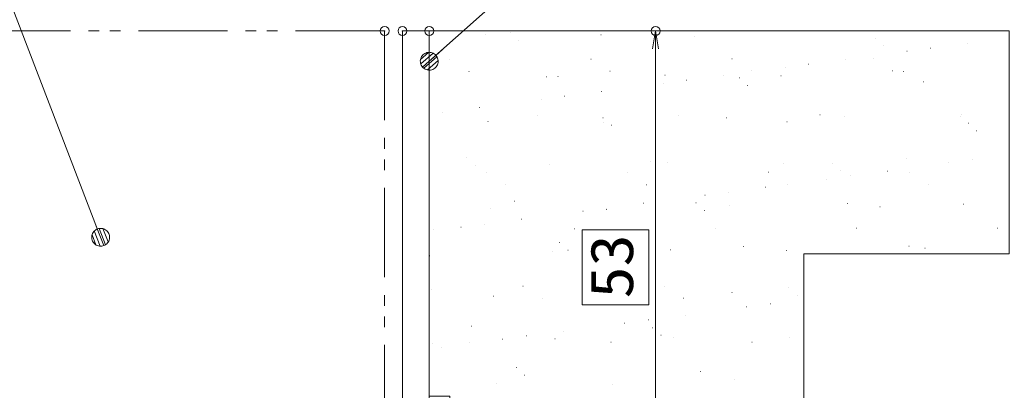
# Model space of a CAD drawing. Units: millimetres, scale not verified. Extents: x -1050 to 1050, y -742 to 742.
# Drawn here: x 618.2 to 895.5, y -289.2 to -185.3 of the extents above; entities that cross this region are included whole.
import ezdxf
from ezdxf.enums import TextEntityAlignment as Align

# ---------------------------------------------------------------- set-up
doc = ezdxf.new("R2010")
doc.units = ezdxf.units.MM
doc.header["$LTSCALE"] = 5
doc.header["$PDMODE"] = 32
doc.header["$PDSIZE"] = 2.5
doc.linetypes.add('DOUBLE_CHAIN1', pattern=[8.8, 5, -1, 0.6, -0.6, 0.6, -1])
for name, color, linetype, lineweight in [('0-1_寸法注釈', 2, 'Continuous', 9), ('0-2_0', 2, 'Continuous', 9), ('0-3_DEFPOINTS', 134, 'Continuous', 9), ('0-5_枠', 7, 'Continuous', 9), ('0-6_想像線', 134, 'DOUBLE_CHAIN1', 9), ('0-7_ハッチング', 4, 'Continuous', 9), ('0-8_蓋', 5, 'Continuous', 9)]:
    doc.layers.add(name, color=color, linetype=linetype, lineweight=lineweight)
doc.styles.add('ＭＳ ゴシック', font='')
doc.styles.get('ＭＳ ゴシック').set_extended_font_data('MS Gothic')

# ---------------------------------------------------------------- blocks, each defined once
blk = doc.blocks.new('_OPEN')
at = {"layer": '0-2_0'}
blk.add_line((0, 0), (-5, 0), dxfattribs=at)
blk.add_lwpolyline([(-5, 0.833), (0, 0), (-5, -0.833)], dxfattribs=at)
blk = doc.blocks.new('_Dot')
at = {"layer": '0-2_0'}
for p, q in [((-2.5, 0), (-5, 0)), ((2.445, 0.5), (-2.445, 0.5)), ((1.997, 1.5), (-1.997, 1.5)), ((2.289, -0.995), (-2.289, -0.995)), ((1.499, -1.995), (-1.499, -1.995))]:
    blk.add_line(p, q, dxfattribs=at)
for points in [[(2.5, 0), (2.48, 0.313), (2.421, 0.622), (2.324, 0.92), (2.191, 1.204), (2.023, 1.469), (1.822, 1.711), (1.594, 1.926), (1.34, 2.111), (1.064, 2.262), (0.773, 2.378), (0.468, 2.456), (0.157, 2.495), (-0.157, 2.495), (-0.468, 2.456), (-0.773, 2.378), (-1.064, 2.262), (-1.34, 2.111), (-1.594, 1.926), (-1.822, 1.711), (-2.023, 1.469), (-2.191, 1.204), (-2.324, 0.92), (-2.421, 0.622), (-2.48, 0.313), (-2.5, 0), (0, 0)], [(-2.5, 0), (-2.48, -0.313), (-2.421, -0.622), (-2.324, -0.92), (-2.191, -1.204), (-2.023, -1.469), (-1.822, -1.711), (-1.594, -1.926), (-1.34, -2.111), (-1.064, -2.262), (-0.773, -2.378), (-0.468, -2.456), (-0.157, -2.495), (0.157, -2.495), (0.468, -2.456), (0.773, -2.378), (1.064, -2.262), (1.34, -2.111), (1.594, -1.926), (1.822, -1.711), (2.023, -1.469), (2.191, -1.204), (2.324, -0.92), (2.421, -0.622), (2.48, -0.313), (2.5, 0), (0, 0)]]:
    blk.add_lwpolyline(points, close=True, dxfattribs=at)

msp = doc.modelspace()

# ---------------------------------------------------------------- linework, layer by layer
at = {"layer": '0-1_寸法注釈'}
msp.add_line((796.393, -315.971), (796.393, -193.471), dxfattribs=at)
for points in [[(893.376, -128.5), (810.026, -128.5), (733.702, -196.299)], [(530.622, -157.293), (606.589, -157.293), (640.479, -245.359)]]:
    msp.add_lwpolyline(points, dxfattribs=at)
at = {"layer": '0-3_DEFPOINTS'}
for p in [(720.45, -188.471), (725.45, -188.471), (732.95, -188.471), (796.393, -188.471)]:
    msp.add_point(p, dxfattribs=at)
at = {"layer": '0-5_枠'}
for p, q in [((725.45, -188.471), (725.45, -313.471)), ((732.95, -188.471), (725.45, -188.471)), ((732.95, -313.471), (732.95, -188.471))]:
    msp.add_line(p, q, dxfattribs=at)
at = {"layer": '0-6_想像線'}
for p, q in [((895.45, -188.471), (732.95, -188.471)), ((837.95, -250.971), (837.95, -420.971)), ((895.45, -250.971), (837.95, -250.971))]:
    msp.add_line(p, q, dxfattribs=at)
at = {"layer": '0-7_ハッチング'}
for p, q in [((782.505, -188.471), (782.555, -188.471)), ((847.887, -188.471), (847.937, -188.471)), ((880.578, -188.471), (880.628, -188.471)), ((880.578, -188.471), (880.628, -188.471)), ((748.586, -189.414), (748.636, -189.414)), ((755.61, -188.922), (755.66, -188.922)), ((757.951, -191.067), (758.001, -191.067)), ((781.074, -189.57), (781.124, -189.57)), ((807.177, -190.045), (807.227, -190.045)), ((857.996, -190.482), (858.046, -190.482)), ((895.45, -190.371), (895.5, -190.371)), ((860.337, -192.627), (860.387, -192.627)), ((873.463, -193.266), (873.513, -193.266)), ((883.788, -191.907), (883.838, -191.907)), ((738.706, -196.429), (738.756, -196.429)), ((778.256, -196.357), (778.306, -196.357)), ((817.806, -196.285), (817.856, -196.285)), ((849.602, -196.407), (849.652, -196.407)), ((857.355, -196.213), (857.405, -196.213)), ((866.852, -194.136), (866.902, -194.136)), ((832.667, -198.637), (832.717, -198.637)), ((839.277, -197.767), (839.327, -197.767)), ((862.711, -199.625), (862.761, -199.625)), ((744.062, -199.841), (744.112, -199.841)), ((765.759, -201.321), (765.809, -201.321)), ((769, -201.192), (769.05, -201.192)), ((783.612, -199.769), (783.662, -199.769)), ((799.003, -200.897), (799.053, -200.897)), ((805.092, -202.267), (805.142, -202.267)), ((815.417, -200.908), (815.467, -200.908)), ((819.818, -201.628), (819.868, -201.628)), ((823.161, -199.697), (823.211, -199.697)), ((831.49, -201.053), (831.54, -201.053)), ((865.792, -199.817), (865.842, -199.817)), ((895.45, -202.144), (895.5, -202.144)), ((798.481, -203.138), (798.531, -203.138)), ((822.159, -203.773), (822.209, -203.773)), ((871.386, -202.751), (871.436, -202.751)), ((764.296, -207.638), (764.346, -207.638)), ((770.906, -206.768), (770.956, -206.768)), ((781.231, -205.409), (781.281, -205.409)), ((747.046, -209.909), (747.096, -209.909)), ((736.721, -211.268), (736.771, -211.268)), ((763.342, -212.123), (763.392, -212.123)), ((781.64, -212.775), (781.69, -212.775)), ((802.892, -212.051), (802.942, -212.051)), ((816.175, -212.805), (816.225, -212.805)), ((842.441, -211.98), (842.491, -211.98)), ((849.419, -212.381), (849.469, -212.381)), ((881.907, -212.536), (881.957, -212.536)), ((881.991, -211.908), (882.041, -211.908)), ((749.386, -213.885), (749.436, -213.885)), ((781.874, -214.04), (781.924, -214.04)), ((783.981, -214.92), (784.031, -214.92)), ((833.208, -213.898), (833.258, -213.898)), ((884.026, -214.334), (884.076, -214.334)), ((886.367, -216.479), (886.417, -216.479)), ((743.462, -223.921), (743.512, -223.921)), ((866.592, -224.288), (866.642, -224.288)), ((885.172, -224.607), (885.222, -224.607)), ((895.45, -223.254), (895.5, -223.254)), ((895.45, -223.254), (895.5, -223.254)), ((745.803, -226.066), (745.853, -226.066)), ((766.559, -225.792), (766.609, -225.792)), ((795.03, -225.044), (795.08, -225.044)), ((799.803, -225.368), (799.853, -225.368)), ((832.29, -225.524), (832.34, -225.524)), ((845.848, -225.481), (845.898, -225.481)), ((878.562, -225.477), (878.612, -225.477)), ((895.45, -224.802), (895.5, -224.802)), ((895.45, -227.229), (895.5, -227.229)), ((748.963, -228.231), (749.013, -228.231)), ((788.513, -228.159), (788.563, -228.159)), ((828.063, -228.087), (828.113, -228.087)), ((844.376, -229.978), (844.426, -229.978)), ((848.189, -227.626), (848.239, -227.626)), ((850.987, -229.107), (851.037, -229.107)), ((861.312, -227.748), (861.362, -227.748)), ((867.612, -228.015), (867.662, -228.015)), ((754.319, -231.643), (754.369, -231.643)), ((793.868, -231.571), (793.918, -231.571)), ((827.126, -232.249), (827.176, -232.249)), ((833.418, -231.499), (833.468, -231.499)), ((872.968, -231.427), (873.018, -231.427)), ((810.191, -234.478), (810.241, -234.478)), ((816.801, -233.608), (816.851, -233.608)), ((750.186, -238.355), (750.236, -238.355)), ((756.852, -236.191), (756.902, -236.191)), ((782.616, -238.109), (782.666, -238.109)), ((792.941, -236.749), (792.991, -236.749)), ((807.671, -236.627), (807.721, -236.627)), ((816.975, -237.275), (817.025, -237.275)), ((850.219, -236.851), (850.269, -236.851)), ((859.238, -237.75), (859.288, -237.75)), ((882.707, -237.007), (882.757, -237.007)), ((758.755, -241.25), (758.805, -241.25)), ((776.005, -238.979), (776.055, -238.979)), ((782.674, -238.511), (782.724, -238.511)), ((810.011, -238.772), (810.061, -238.772)), ((734.049, -243.997), (734.099, -243.997)), ((741.82, -243.479), (741.87, -243.479)), ((748.43, -242.609), (748.48, -242.609)), ((773.599, -243.925), (773.649, -243.925)), ((813.148, -243.853), (813.198, -243.853)), ((852.698, -243.782), (852.748, -243.782)), ((892.248, -243.71), (892.298, -243.71)), ((769.493, -247.774), (769.543, -247.774)), ((821.06, -248.897), (821.11, -248.897)), ((867.392, -248.759), (867.442, -248.759)), ((871.879, -249.333), (871.929, -249.333)), ((733.058, -251.498), (733.108, -251.498)), ((767.359, -250.263), (767.409, -250.263)), ((771.834, -249.919), (771.884, -249.919)), ((800.603, -249.839), (800.653, -249.839)), ((833.09, -249.994), (833.14, -249.994)), ((873.667, -250.971), (873.717, -250.971)), ((873.667, -250.971), (873.717, -250.971)), ((775.768, -253.524), (775.818, -253.524)), ((759.22, -260.033), (759.27, -260.033)), ((798.77, -259.961), (798.82, -259.961)), ((833.701, -260.48), (833.751, -260.48)), ((733.656, -261.065), (733.706, -261.065)), ((750.986, -262.826), (751.036, -262.826)), ((804.125, -263.373), (804.175, -263.373)), ((817.775, -261.746), (817.825, -261.746)), ((836.042, -262.625), (836.092, -262.625)), ((764.576, -263.445), (764.626, -263.445)), ((780.492, -265.27), (780.542, -265.27)), ((780.492, -265.27), (780.542, -265.27)), ((821.9, -265.819), (821.95, -265.819)), ((828.511, -264.949), (828.561, -264.949)), ((837.95, -263.706), (838, -263.706)), ((837.95, -263.706), (838, -263.706)), ((837.95, -264.373), (838, -264.373)), ((804.65, -268.09), (804.7, -268.09)), ((744.705, -271.19), (744.755, -271.19)), ((787.715, -270.319), (787.765, -270.319)), ((794.325, -269.449), (794.375, -269.449)), ((795.523, -271.626), (795.573, -271.626)), ((837.95, -271.35), (838, -271.35)), ((760.14, -273.95), (760.19, -273.95)), ((770.464, -272.59), (770.514, -272.59)), ((797.864, -273.771), (797.914, -273.771)), ((801.403, -274.309), (801.453, -274.309)), ((833.89, -274.465), (833.94, -274.465)), ((733.858, -275.969), (733.908, -275.969)), ((736.279, -277.091), (736.329, -277.091)), ((744.306, -275.799), (744.356, -275.799)), ((753.529, -274.82), (753.579, -274.82)), ((768.159, -274.733), (768.209, -274.733)), ((783.856, -275.727), (783.906, -275.727)), ((823.405, -275.656), (823.455, -275.656)), ((757.345, -282.773), (757.395, -282.773)), ((759.686, -284.918), (759.736, -284.918)), ((808.913, -283.895), (808.963, -283.895)), ((751.786, -287.297), (751.836, -287.297)), ((784.274, -287.452), (784.324, -287.452)), ((818.575, -286.217), (818.625, -286.217))]:
    msp.add_line(p, q, dxfattribs=at)
for points in [[(732.95, -188.471), (732.95, -290.853), (738.7, -290.853), (738.7, -313.471), (757.45, -332.221), (776.7, -332.221), (776.7, -345.176)], [(778.833, -353.605), (781.21, -355.982), (776.7, -360.492), (776.7, -420.971), (837.95, -420.971), (837.95, -250.971), (895.45, -250.971), (895.45, -188.471), (732.95, -188.471)]]:
    msp.add_lwpolyline(points, dxfattribs=at)
msp.add_lwpolyline([(775.768, -265.27), (775.768, -244.173), (794.518, -244.173), (794.518, -265.27)], close=True, dxfattribs=at)
at = {"layer": '0-8_蓋', "linetype": 'DOUBLE_CHAIN1'}
for q in [(495.45, -188.471), (720.45, -313.471)]:
    msp.add_line((720.45, -188.471), q, dxfattribs=at)

# ---------------------------------------------------------------- block references
at = {"layer": '0-1_寸法注釈'}
for name, p, rotation in [('_OPEN', (796.393, -188.471), 90), ('_Dot', (732.95, -196.958), 221.24479), ('_Dot', (640.848, -246.289), 291.61287)]:
    msp.add_blockref(name, p, dxfattribs=dict(at, rotation=rotation))

# ---------------------------------------------------------------- texts
at = {"layer": '0-1_寸法注釈', "color": 7, "style": 'ＭＳ ゴシック', "width": 1.1}
msp.add_text('53', height=12.02, rotation=90, dxfattribs=at).set_placement((793.706, -263.455), align=Align.BOTTOM_LEFT)

doc.saveas('drawing.dxf')
